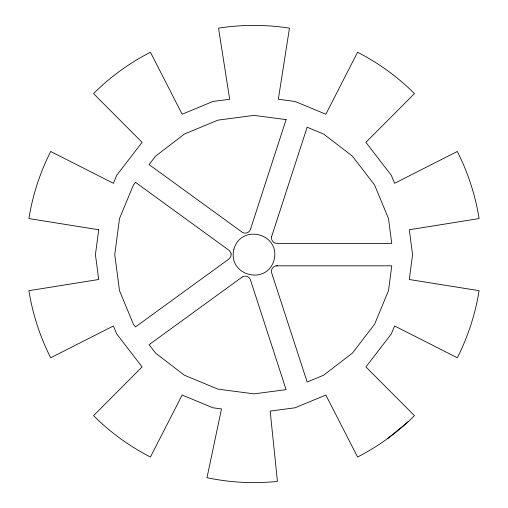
<?xml version="1.0" encoding="UTF-8"?>
<svg xmlns="http://www.w3.org/2000/svg" width="508" height="508" viewBox="0 0 508 508"><rect width="100%" height="100%" fill="white"/><g stroke="black" fill="none" stroke-linecap="round" stroke-linejoin="round"><path stroke-width="0.76" d="M387.629 438.556L408.102 421.773M276.581 265.811L391.77 265.811L388.499 290.665L374.587 324.25L352.457 353.085L323.621 375.215L307.156 382.035L271.501 272.415C270.681 268.929 273.895 265.309 277.457 265.811M231.165 254.064L230.734 256.819L228.975 258.991L135.471 326.93L133.413 324.25L119.501 290.665L114.757 254.629L119.501 218.592L133.413 185.007L135.471 182.334L229.197 250.438L230.842 252.698L231.165 254.064M98.704 229.756L95.428 254.629L98.704 279.502L28.899 290.684A227.971 227.971 0 0 0 50.698 357.772L113.386 325.971L116.675 333.915L142.094 366.922L93.523 415.665A227.349 227.349 0 0 0 150.431 457.016L182.15 395.034L212.96 407.797L221.488 408.921L206.991 477.698A227.971 227.971 0 0 0 277.431 481.394L270.167 411.067L295.04 407.797L325.85 395.034L357.569 457.016A227.349 227.349 0 0 0 414.477 415.665L365.906 366.922L391.325 333.915L394.614 325.971L457.302 357.772A227.971 227.971 0 0 0 479.101 290.684L409.296 279.502L412.572 254.629L409.296 229.756L479.101 218.573A227.971 227.971 0 0 0 457.302 151.486L394.614 183.293L391.325 175.343L365.906 142.335L414.477 93.593A227.349 227.349 0 0 0 357.569 52.241L325.85 114.224L295.04 101.46L278.327 99.263L289.465 28.162A229.229 229.229 0 0 0 218.535 28.162L229.673 99.263L212.96 101.46L182.15 114.224L150.431 52.241A227.349 227.349 0 0 0 93.523 93.593L142.094 142.335L116.675 175.343L113.386 183.293L50.698 151.486A227.971 227.971 0 0 0 28.899 218.573L98.704 229.756M233.928 249.25C227.209 275.552 266.738 286.144 274.072 260.007C280.791 233.705 241.262 223.114 233.928 249.25M271.64 236.531C270.637 239.865 273.425 243.516 276.904 243.446L391.77 243.446L388.499 218.592L374.587 185.007L352.457 156.172L323.621 134.042L307.156 127.222L271.64 236.531M286.112 119.615L250.387 229.546C249.333 232.804 245.059 234.239 242.252 232.277L149.085 164.586L155.543 156.172L184.379 134.042L217.964 120.129L254 115.386L286.112 119.615M242.094 277.101L149.085 344.672L155.543 353.085L184.379 375.215L217.964 389.128L254 393.871L286.112 389.642L250.317 279.533C249.149 276.314 244.831 275.038 242.094 277.101"/></g></svg>
